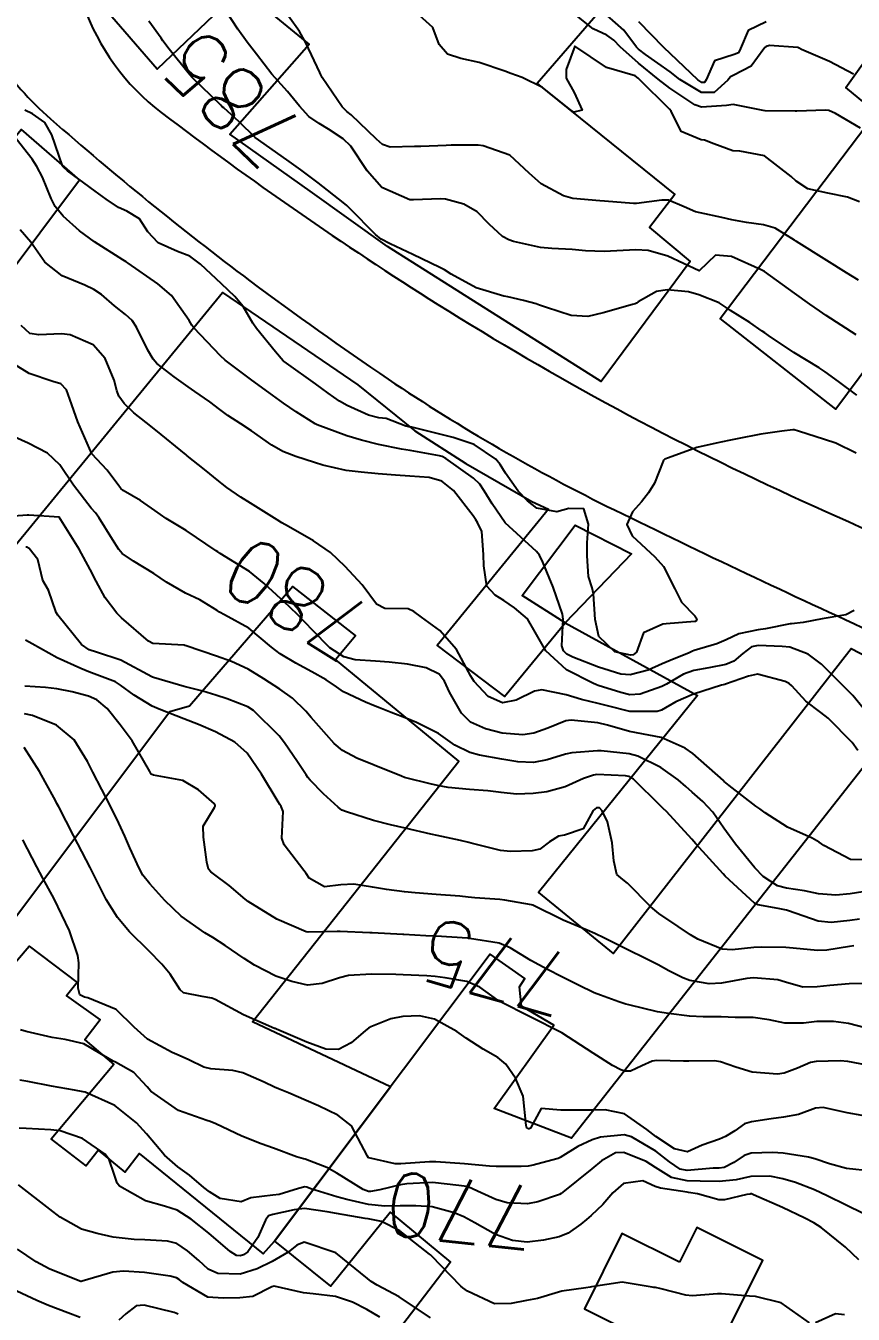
# Model space of a CAD drawing. Header units: metres. Extents: x 318500 to 325275, y 7408834 to 7428799.
# Drawn here: x 320177.8 to 320229.8, y 7410912.3 to 7410993.3 of the extents above; entities that cross this region are included whole.
import ezdxf
from ezdxf.enums import TextEntityAlignment as Align

# ---------------------------------------------------------------- set-up
doc = ezdxf.new("R2010")
doc.units = ezdxf.units.M
doc.header["$MEASUREMENT"] = 0
for name, color, linetype in [('Cotas', 45, 'Continuous'), ('Curvas de Nivel 1m', 11, 'Continuous'), ('Curvas de Nivel 5m', 15, 'Continuous'), ('Edificações', 30, 'Continuous'), ('Vias Primárias', 230, 'Continuous')]:
    doc.layers.add(name, color=color, linetype=linetype)
doc.styles.add('Style-STANDARD', font='STANDARD.shx')

msp = doc.modelspace()

# ---------------------------------------------------------------- linework, layer by layer
at = {"layer": 'Curvas de Nivel 1m', "flags": 128}
for points, elevation in [([(320229.959, 7410973.883), (320228.073, 7410975.108), (320227.657, 7410975.387), (320227.062, 7410975.815), (320226.09, 7410976.51), (320224.2, 7410977.859), (320224.111, 7410977.918), (320223.999, 7410977.974), (320222.124, 7410978.8), (320221.13, 7410978.89), (320220.11, 7410977.91), (320218.123, 7410978.832), (320216.901, 7410979.179), (320216.129, 7410979.226), (320214.933, 7410979.173), (320214.127, 7410979.132), (320212.971, 7410979.163), (320212.128, 7410979.243), (320210.857, 7410979.305), (320210.13, 7410979.381), (320208.446, 7410979.754), (320208.137, 7410979.848), (320207.742, 7410980.076), (320206.904, 7410980.845), (320206.155, 7410981.616), (320205.329, 7410982.108), (320204.164, 7410982.415), (320203.851, 7410982.438), (320202.163, 7410982.366), (320201.937, 7410982.38), (320200.174, 7410983.138), (320199.257, 7410984.189), (320198.213, 7410985.754), (320197.736, 7410986.207), (320196.812, 7410986.807), (320196.229, 7410987.168), (320195.593, 7410987.599), (320195.006, 7410988.249), (320194.254, 7410989.177), (320193.264, 7410990.27), (320192.289, 7410991.525), (320191.716, 7410992.289), (320191.114, 7410993.104), (320190.32, 7410994.31)], 786), ([(320230.103, 7410977.323), (320229.346, 7410977.788), (320228.121, 7410978.554), (320226.222, 7410979.745), (320226.14, 7410979.798), (320226.094, 7410979.831), (320224.884, 7410980.586), (320224.149, 7410980.807), (320223.076, 7410980.945), (320222.152, 7410981.119), (320221.532, 7410981.267), (320220.156, 7410981.557), (320219.863, 7410981.62), (320219.162, 7410981.925), (320218.166, 7410982.349), (320217.753, 7410982.357), (320216.163, 7410982.15), (320215.981, 7410982.144), (320214.164, 7410982.278), (320213.861, 7410982.298), (320212.166, 7410982.452), (320211.573, 7410982.622), (320210.18, 7410983.375), (320209.419, 7410984.052), (320208.206, 7410985.17), (320206.537, 7410985.773), (320206.216, 7410985.8), (320204.529, 7410985.803), (320204.215, 7410985.788), (320202.625, 7410985.733), (320202.213, 7410985.716), (320200.701, 7410985.685), (320200.215, 7410985.839), (320199.829, 7410986.184), (320198.235, 7410987.708), (320197.964, 7410987.931), (320197.681, 7410988.208), (320196.431, 7410990.064), (320196.338, 7410990.229), (320196.272, 7410990.37), (320195.402, 7410992.243), (320194.999, 7410992.942), (320194.317, 7410993.911)], 787), ([(320230.167, 7410982.242), (320229.423, 7410982.536), (320228.175, 7410982.8), (320226.928, 7410983.07), (320226.186, 7410983.544), (320225.878, 7410983.835), (320224.209, 7410985.139), (320222.666, 7410985.423), (320222.213, 7410985.44), (320221.019, 7410985.898), (320220.434, 7410986.119), (320220.222, 7410986.148), (320218.961, 7410986.663), (320218.338, 7410987.939), (320218.242, 7410988.076), (320216.333, 7410989.959), (320216.271, 7410990.02), (320216.082, 7410990.154), (320214.281, 7410990.696), (320212.3, 7410992.02), (320211.741, 7410990.562), (320211.757, 7410990.025), (320212.256, 7410989.12), (320212.742, 7410988.012), (320212.239, 7410987.886), (320212.021, 7410988.022), (320210.261, 7410989.42), (320208.988, 7410990.059), (320208.274, 7410990.311), (320207.901, 7410990.45), (320206.283, 7410990.998), (320205.139, 7410991.26), (320204.291, 7410991.528), (320203.775, 7410992.128), (320203.379, 7410993.203), (320202.32, 7410994.15)], 788), ([(320230.231, 7410986.869), (320228.668, 7410987.796), (320228.243, 7410987.983), (320228.047, 7410987.998), (320226.242, 7410987.938), (320226.134, 7410987.939), (320224.241, 7410987.957), (320224.122, 7410987.981), (320222.247, 7410988.358), (320221.824, 7410988.308), (320220.244, 7410988.202), (320219.83, 7410988.333), (320218.262, 7410989.378), (320217.528, 7410989.947), (320216.285, 7410990.958), (320215.144, 7410991.977), (320214.734, 7410992.413), (320214.307, 7410992.71), (320213.433, 7410993.125), (320212.32, 7410994.02)], 789), ([(320224.317, 7410993.551), (320223.178, 7410993.005), (320222.707, 7410991.876), (320222.567, 7410991.607), (320222.294, 7410991.503), (320221.073, 7410991.114), (320220.547, 7410989.906), (320220.427, 7410989.748), (320220.268, 7410989.75), (320220.015, 7410989.914), (320218.294, 7410991.55), (320217.883, 7410991.944), (320216.316, 7410993.554)], 791), ([(320229.96, 7410966.458), (320228.687, 7410967.075), (320227.973, 7410967.307), (320226.338, 7410967.825), (320226.064, 7410967.912), (320225.981, 7410967.919), (320225.292, 7410967.84), (320223.977, 7410967.642), (320222.494, 7410967.353), (320221.97, 7410967.241), (320221.167, 7410967.091), (320219.964, 7410966.81), (320218.169, 7410966.152), (320217.952, 7410966.065), (320217.878, 7410966.014), (320217.837, 7410965.941), (320217.303, 7410964.573), (320216.921, 7410963.95), (320216.477, 7410963.392), (320215.908, 7410962.761), (320215.566, 7410961.965), (320215.889, 7410961.253), (320217.325, 7410959.945), (320217.861, 7410959.324), (320218.57, 7410957.929), (320218.999, 7410957.09), (320219.823, 7410956.234), (320219.947, 7410956.034), (320219.919, 7410955.909), (320219.849, 7410955.88), (320219.819, 7410955.876), (320218.019, 7410955.734), (320217.817, 7410955.714), (320216.598, 7410955.162), (320216.167, 7410953.956), (320215.96, 7410953.786), (320215.787, 7410953.763), (320214.81, 7410953.975), (320213.804, 7410954.927), (320213.57, 7410955.994), (320213.454, 7410957.614), (320213.372, 7410957.997), (320213.157, 7410958.694), (320213.063, 7410960.002), (320213.062, 7410960.823), (320213.141, 7410962.001), (320212.861, 7410962.957), (320211.91, 7410962.973), (320211.159, 7410962.776), (320209.91, 7410963.002), (320209.319, 7410963.454), (320208.731, 7410964.058), (320207.937, 7410965.191), (320207.61, 7410965.74), (320207.324, 7410966.079), (320205.963, 7410966.998), (320204.651, 7410967.432), (320203.972, 7410967.613), (320202.05, 7410968.078), (320201.979, 7410968.091), (320201.672, 7410968.155), (320200.432, 7410968.621), (320199.985, 7410968.678), (320199.34, 7410968.833), (320197.992, 7410969.445), (320197.508, 7410969.72), (320196.799, 7410970.218), (320196.009, 7410970.802), (320194.185, 7410972.1), (320194.029, 7410972.21), (320193.971, 7410972.261), (320193.493, 7410972.81), (320192.296, 7410974.278), (320192.063, 7410974.627), (320191.45, 7410975.666), (320190.944, 7410976.297), (320190.092, 7410977.1), (320188.776, 7410978.33), (320188.117, 7410978.828), (320187.339, 7410979.131), (320186.13, 7410979.667), (320185.465, 7410980.37), (320184.952, 7410981.181), (320184.153, 7410981.652), (320183.637, 7410981.88), (320182.851, 7410982.41), (320182.168, 7410982.921), (320180.426, 7410984.198), (320180.189, 7410984.396), (320180.155, 7410984.441), (320180.114, 7410984.518), (320179.447, 7410986.452), (320179.008, 7410987.239), (320178.233, 7410987.78), (320177.755, 7410987.997)], 784), ([(320229.828, 7410956.568), (320229.308, 7410956.303), (320227.822, 7410956.044), (320226.624, 7410955.818), (320225.909, 7410955.738), (320225.818, 7410955.722), (320224.263, 7410955.404), (320223.812, 7410955.35), (320222.589, 7410955.091), (320221.803, 7410954.719), (320221.221, 7410954.466), (320219.792, 7410954.052), (320219.689, 7410954.014), (320219.47, 7410953.915), (320218.282, 7410953.433), (320217.779, 7410953.205), (320216.905, 7410952.817), (320215.768, 7410952.514), (320215.182, 7410952.555), (320213.775, 7410953.01), (320212.165, 7410953.634), (320211.787, 7410953.819), (320211.57, 7410954.022), (320211.47, 7410954.348), (320211.559, 7410956.023), (320211.519, 7410956.327), (320210.935, 7410958.029), (320210.29, 7410959.609), (320210.069, 7410960.038), (320209.874, 7410960.275), (320207.923, 7410962.07), (320207.098, 7410963.268), (320206.599, 7410964.09), (320206.333, 7410964.501), (320205.932, 7410964.872), (320204.189, 7410966.118), (320203.952, 7410966.248), (320203.781, 7410966.294), (320201.957, 7410966.615), (320201.413, 7410966.704), (320199.962, 7410966.993), (320198.893, 7410967.264), (320197.97, 7410967.541), (320196.117, 7410968.228), (320196.027, 7410968.276), (320195.981, 7410968.3), (320194.797, 7410969.057), (320193.993, 7410969.604), (320193.069, 7410970.269), (320192.011, 7410971.039), (320190.333, 7410972.305), (320190.034, 7410972.573), (320188.357, 7410974.336), (320188.228, 7410974.504), (320188.065, 7410974.793), (320186.95, 7410976.351), (320186.091, 7410977.084), (320184.226, 7410978.388), (320184.111, 7410978.471), (320183.906, 7410978.6), (320182.13, 7410979.734), (320181.178, 7410980.43), (320180.149, 7410981.349), (320179.657, 7410981.949), (320179.4, 7410982.451), (320178.845, 7410983.795), (320178.5, 7410984.465), (320178.197, 7410984.917), (320176.962, 7410986.489)], 783), ([(320230.412, 7410950.436), (320229.754, 7410951.228), (320229.191, 7410951.786), (320227.781, 7410953.199), (320226.939, 7410953.813), (320225.796, 7410954.254), (320225.325, 7410954.309), (320223.797, 7410954.358), (320223.387, 7410954.273), (320222.847, 7410953.869), (320222.274, 7410953.384), (320221.779, 7410953.179), (320220.704, 7410952.968), (320219.773, 7410952.791), (320219.127, 7410952.562), (320218.045, 7410951.936), (320217.758, 7410951.785), (320216.395, 7410951.312), (320215.753, 7410951.276), (320215.191, 7410951.405), (320213.759, 7410951.858), (320213.659, 7410951.892), (320213.418, 7410951.995), (320211.772, 7410952.845), (320210.46, 7410954.033), (320209.807, 7410955.201), (320209.328, 7410956.047), (320208.495, 7410956.728), (320207.831, 7410957.203), (320207.284, 7410957.528), (320206.761, 7410958.086), (320206.58, 7410959.368), (320206.555, 7410960.09), (320206.45, 7410961.533), (320206.186, 7410962.096), (320206.074, 7410962.27), (320205.904, 7410962.518), (320204.669, 7410964.113), (320203.929, 7410964.687), (320203.139, 7410964.924), (320201.933, 7410965.017), (320201.018, 7410965.079), (320199.935, 7410965.159), (320198.87, 7410965.257), (320197.937, 7410965.361), (320196.467, 7410965.698), (320195.944, 7410965.863), (320194.759, 7410966.248), (320193.955, 7410966.567), (320193.267, 7410966.96), (320191.974, 7410967.852), (320191.304, 7410968.29), (320190.5, 7410968.817), (320189.989, 7410969.202), (320189.36, 7410969.686), (320188.415, 7410970.334), (320188.004, 7410970.615), (320187.117, 7410971.245), (320186.026, 7410972.09), (320185.802, 7410972.363), (320185.478, 7410972.929), (320184.754, 7410974.38), (320184.477, 7410974.797), (320184.068, 7410975.156), (320183.38, 7410975.708), (320182.553, 7410976.413), (320182.085, 7410976.743), (320181.507, 7410977.007), (320180.097, 7410977.593), (320178.996, 7410978.457), (320178.129, 7410979.707), (320177.461, 7410980.48)], 782), ([(320230.071, 7410947.775), (320229.717, 7410948.267), (320228.197, 7410949.795), (320227.744, 7410950.165), (320226.804, 7410950.868), (320225.931, 7410951.827), (320225.762, 7410951.973), (320225.497, 7410952.101), (320223.771, 7410952.563), (320223.203, 7410952.431), (320221.761, 7410951.93), (320221.718, 7410951.923), (320221.514, 7410951.884), (320219.754, 7410951.303), (320218.64, 7410950.818), (320217.744, 7410950.308), (320217.47, 7410950.216), (320215.743, 7410950.224), (320214.336, 7410950.571), (320213.747, 7410950.726), (320212.712, 7410950.968), (320211.753, 7410951.275), (320210.211, 7410951.58), (320209.755, 7410951.506), (320208.613, 7410950.922), (320207.747, 7410950.754), (320206.839, 7410951.171), (320205.97, 7410952.097), (320205.765, 7410952.442), (320204.868, 7410954.109), (320203.808, 7410955.305), (320202.663, 7410956.137), (320202.186, 7410956.507), (320201.825, 7410956.662), (320200.35, 7410956.697), (320199.828, 7410956.954), (320198.942, 7410958.189), (320197.857, 7410959.332), (320196.953, 7410960.214), (320195.881, 7410960.95), (320194.313, 7410961.834), (320193.897, 7410962.076), (320193.601, 7410962.263), (320191.91, 7410963.317), (320191.323, 7410963.697), (320190.433, 7410964.302), (320190.134, 7410964.518), (320189.926, 7410964.687), (320189.032, 7410965.42), (320187.949, 7410966.291), (320187.887, 7410966.341), (320185.973, 7410967.901), (320185.369, 7410968.369), (320184.6, 7410968.994), (320183.992, 7410969.58), (320183.643, 7410970.042), (320183.522, 7410970.397), (320183.364, 7410971.046), (320182.801, 7410972.408), (320182.043, 7410973.269), (320180.601, 7410973.885), (320180.053, 7410973.957), (320178.625, 7410973.888), (320178.053, 7410973.973), (320177.516, 7410974.478)], 781), ([(320230.787, 7410938.957), (320229.59, 7410938.763), (320228.691, 7410938.687), (320227.59, 7410938.753), (320226.721, 7410938.943), (320225.593, 7410939.12), (320225.018, 7410939.263), (320224.126, 7410939.852), (320223.608, 7410940.405), (320222.387, 7410941.872), (320221.645, 7410942.891), (320220.96, 7410943.891), (320220.333, 7410944.566), (320219.672, 7410945.142), (320219.257, 7410945.498), (320218.78, 7410945.924), (320217.691, 7410946.702), (320216.24, 7410947.416), (320215.704, 7410947.563), (320213.94, 7410947.753), (320213.706, 7410947.752), (320212.096, 7410947.623), (320211.703, 7410947.54), (320210.554, 7410947.175), (320209.695, 7410947.019), (320208.702, 7410947.048), (320207.697, 7410947.225), (320206.31, 7410947.482), (320205.703, 7410947.634), (320204.758, 7410948.11), (320203.721, 7410948.831), (320202.337, 7410949.535), (320201.734, 7410949.772), (320200.746, 7410950.165), (320200.021, 7410950.454), (320199.744, 7410950.564), (320199.135, 7410950.797), (320197.753, 7410951.46), (320197.316, 7410951.767), (320196.666, 7410952.216), (320195.767, 7410952.71), (320194.764, 7410953.256), (320193.784, 7410953.843), (320193.231, 7410954.266), (320191.808, 7410955.45), (320190.296, 7410956.303), (320189.979, 7410956.465), (320189.823, 7410956.573), (320188.734, 7410957.231), (320187.833, 7410957.653), (320186.648, 7410958.352), (320185.848, 7410958.895), (320184.566, 7410959.673), (320183.866, 7410960.139), (320183.648, 7410960.393), (320183.245, 7410961.034), (320182.399, 7410962.413), (320182.18, 7410962.693), (320181.906, 7410962.988), (320180.805, 7410964.431), (320179.939, 7410965.725), (320179.17, 7410966.452), (320177.959, 7410967.09), (320176.897, 7410967.555)], 779), ([(320230.182, 7410937.16), (320229.57, 7410937.08), (320228.392, 7410936.967), (320227.569, 7410937.043), (320225.708, 7410937.698), (320225.579, 7410937.741), (320225.058, 7410937.838), (320223.793, 7410938.068), (320223.583, 7410938.173), (320221.734, 7410939.879), (320221.602, 7410940.015), (320219.892, 7410941.906), (320219.634, 7410942.198), (320218.049, 7410943.934), (320217.848, 7410944.123), (320217.664, 7410944.299), (320215.982, 7410945.957), (320215.683, 7410946.137), (320215.467, 7410946.18), (320213.684, 7410946.251), (320213.454, 7410946.223), (320212.846, 7410946.003), (320211.675, 7410945.485), (320210.528, 7410945.175), (320209.67, 7410945.07), (320208.638, 7410945.024), (320207.671, 7410945.131), (320206.83, 7410945.241), (320205.672, 7410945.316), (320204.341, 7410945.446), (320203.674, 7410945.559), (320203.214, 7410945.665), (320201.679, 7410946.052), (320201.602, 7410946.074), (320201.394, 7410946.154), (320199.69, 7410946.844), (320198.602, 7410947.285), (320197.703, 7410947.758), (320197.177, 7410948.208), (320195.734, 7410949.836), (320195.394, 7410950.235), (320194.555, 7410951.055), (320193.754, 7410951.632), (320192.762, 7410952.27), (320191.769, 7410952.873), (320190.721, 7410953.351), (320189.781, 7410953.686), (320187.877, 7410954.339), (320187.79, 7410954.373), (320187.744, 7410954.387), (320185.792, 7410954.484), (320185.523, 7410954.636), (320183.816, 7410956.103), (320183.517, 7410956.395), (320182.793, 7410957.369), (320182.225, 7410958.414), (320181.851, 7410959.151), (320181.151, 7410960.427), (320179.9, 7410962.44), (320177.986, 7410962.553), (320177.901, 7410962.55), (320177.044, 7410962.483)], 778), ([(320229.82, 7410935.501), (320229.545, 7410935.455), (320228.113, 7410935.223), (320227.541, 7410935.192), (320226.012, 7410935.354), (320225.544, 7410935.399), (320223.989, 7410935.407), (320223.543, 7410935.39), (320222.175, 7410935.239), (320221.541, 7410935.277), (320220.017, 7410935.903), (320219.554, 7410936.183), (320218.772, 7410936.712), (320217.574, 7410937.533), (320217.073, 7410937.945), (320215.595, 7410939.442), (320215.299, 7410939.667), (320214.93, 7410939.97), (320214.748, 7410940.838), (320214.64, 7410941.975), (320214.341, 7410943.288), (320214.019, 7410943.985), (320213.835, 7410944.16), (320213.662, 7410944.168), (320213.443, 7410943.993), (320212.805, 7410942.84), (320211.636, 7410942.446), (320211.269, 7410942.391), (320210.702, 7410942.029), (320210.095, 7410941.563), (320209.621, 7410941.459), (320208.259, 7410941.421), (320207.621, 7410941.494), (320205.781, 7410941.944), (320205.628, 7410941.982), (320205.12, 7410942.105), (320203.635, 7410942.433), (320203.243, 7410942.519), (320201.641, 7410942.89), (320200.705, 7410943.103), (320199.648, 7410943.377), (320197.948, 7410943.905), (320197.657, 7410944.028), (320197.416, 7410944.204), (320196.505, 7410945.054), (320195.677, 7410945.894), (320195.527, 7410946.081), (320195.426, 7410946.234), (320194.869, 7410947.066), (320194.062, 7410948.255), (320193.716, 7410948.69), (320192.101, 7410950.276), (320191.742, 7410950.506), (320190.456, 7410951.008), (320189.749, 7410951.243), (320188.917, 7410951.488), (320187.755, 7410951.798), (320185.824, 7410952.359), (320185.76, 7410952.382), (320185.715, 7410952.407), (320183.776, 7410953.437), (320182.255, 7410953.941), (320181.785, 7410954.104), (320181.31, 7410954.425), (320179.817, 7410956.268), (320179.709, 7410956.442), (320179.227, 7410957.843), (320178.869, 7410958.455), (320178.559, 7410959.76), (320178.015, 7410960.468), (320177.871, 7410960.536), (320177.803, 7410960.539)], 777), ([(320230.883, 7410933.129), (320229.513, 7410933.102), (320228.308, 7410932.996), (320227.511, 7410932.919), (320226.604, 7410932.907), (320225.514, 7410933.216), (320225.036, 7410933.357), (320223.516, 7410933.486), (320223.098, 7410933.446), (320221.513, 7410933.153), (320220.729, 7410933.108), (320219.514, 7410933.32), (320219.073, 7410933.474), (320218.188, 7410933.93), (320217.525, 7410934.301), (320216.818, 7410934.66), (320215.54, 7410935.288), (320214.165, 7410935.981), (320213.554, 7410936.276), (320213.074, 7410936.48), (320211.566, 7410937.102), (320209.644, 7410938.039), (320209.58, 7410938.061), (320207.887, 7410938.369), (320207.583, 7410938.406), (320206.004, 7410938.513), (320205.585, 7410938.557), (320205.077, 7410938.613), (320203.586, 7410938.716), (320202.262, 7410938.816), (320201.587, 7410938.89), (320200.464, 7410939.042), (320199.59, 7410939.178), (320198.415, 7410939.369), (320197.591, 7410939.334), (320196.568, 7410939.194), (320195.595, 7410939.743), (320195.406, 7410940.041), (320195.271, 7410940.235), (320194.027, 7410941.851), (320193.882, 7410942.256), (320193.977, 7410943.934), (320193.839, 7410944.257), (320193.771, 7410944.368), (320193.663, 7410944.542), (320192.605, 7410946.271), (320191.7, 7410947.595), (320190.936, 7410948.292), (320189.72, 7410948.945), (320188.649, 7410949.403), (320187.731, 7410949.764), (320186.19, 7410950.356), (320185.742, 7410950.563), (320184.619, 7410951.247), (320183.755, 7410951.884), (320183.438, 7410952.076), (320182.6, 7410952.407), (320181.765, 7410952.722), (320181.264, 7410952.928), (320179.777, 7410953.601), (320178.203, 7410954.464), (320177.794, 7410954.709)], 776), ([(320231.328, 7410927.866), (320229.447, 7410928.22), (320228.967, 7410928.265), (320227.446, 7410928.231), (320227.093, 7410928.158), (320226.278, 7410927.817), (320225.437, 7410927.5), (320225.022, 7410927.422), (320223.437, 7410927.558), (320222.396, 7410927.87), (320221.445, 7410928.212), (320221.055, 7410928.277), (320219.445, 7410928.244), (320219.116, 7410928.243), (320217.445, 7410928.285), (320217.144, 7410928.243), (320216.492, 7410927.949), (320215.778, 7410927.615), (320215.437, 7410927.625), (320215.175, 7410927.701), (320214.665, 7410927.972), (320213.451, 7410928.754), (320211.47, 7410930.02), (320209.485, 7410931.025), (320207.572, 7410931.995), (320207.5, 7410932.038), (320207.453, 7410932.071), (320206.325, 7410932.904), (320205.512, 7410933.261), (320204.138, 7410933.489), (320203.514, 7410933.569), (320203.003, 7410933.615), (320201.515, 7410933.676), (320201.047, 7410933.688), (320199.515, 7410933.714), (320198.084, 7410933.624), (320197.513, 7410933.489), (320196.415, 7410933.122), (320195.508, 7410933.029), (320194.509, 7410933.244), (320193.513, 7410933.586), (320192.179, 7410934.273), (320191.526, 7410934.701), (320190.32, 7410935.516), (320189.546, 7410936.015), (320189.043, 7410936.318), (320187.565, 7410937.368), (320186.537, 7410938.35), (320185.59, 7410939.388), (320185.163, 7410939.933), (320184.921, 7410940.37), (320184.344, 7410941.655), (320184.018, 7410942.384), (320183.642, 7410943.206), (320183.063, 7410944.399), (320182.59, 7410945.327), (320182.021, 7410946.415), (320181.69, 7410947.078), (320180.843, 7410948.429), (320179.724, 7410949.361), (320178.222, 7410949.973), (320177.734, 7410950.063)], 774), ([(320230.344, 7410924.828), (320229.408, 7410925.009), (320227.88, 7410925.328), (320227.412, 7410925.289), (320226.331, 7410924.892), (320225.403, 7410924.72), (320224.621, 7410924.622), (320223.399, 7410924.436), (320222.959, 7410924.302), (320222.334, 7410923.871), (320221.751, 7410923.51), (320221.382, 7410923.355), (320220.295, 7410922.977), (320219.37, 7410922.543), (320218.559, 7410922.735), (320217.384, 7410923.517), (320216.821, 7410923.946), (320215.405, 7410924.931), (320214.191, 7410925.196), (320213.408, 7410925.176), (320212.254, 7410925.16), (320211.407, 7410925.172), (320210.179, 7410925.262), (320209.511, 7410924.039), (320209.428, 7410924.001), (320209.389, 7410924), (320209.284, 7410924.042), (320209.231, 7410924.204), (320209.052, 7410926.046), (320208.564, 7410927.186), (320207.957, 7410928.062), (320207.446, 7410928.471), (320206.535, 7410929.002), (320205.464, 7410929.691), (320204.882, 7410930.106), (320203.482, 7410930.894), (320202.527, 7410931.091), (320201.484, 7410931.053), (320200.727, 7410930.916), (320199.473, 7410930.394), (320199.334, 7410930.32), (320199.138, 7410930.183), (320198.242, 7410929.409), (320197.452, 7410928.99), (320196.66, 7410929.003), (320195.458, 7410929.431), (320193.544, 7410930.259), (320193.47, 7410930.292), (320193.424, 7410930.307), (320191.483, 7410931.158), (320189.69, 7410932.114), (320189.498, 7410932.202), (320188.886, 7410932.319), (320187.713, 7410932.548), (320187.504, 7410932.73), (320186.877, 7410933.71), (320186.357, 7410934.352), (320185.532, 7410935.179), (320184.325, 7410936.378), (320183.563, 7410937.283), (320182.863, 7410938.401), (320182.426, 7410939.245), (320181.852, 7410940.416), (320181.607, 7410940.895), (320180.803, 7410942.428), (320179.872, 7410944.223), (320179.757, 7410944.439), (320179.662, 7410944.621), (320179.025, 7410945.801), (320178.67, 7410946.455), (320177.702, 7410947.957)], 773), ([(320230.925, 7410921.325), (320229.357, 7410921.507), (320228.293, 7410921.791), (320227.365, 7410922.111), (320226.961, 7410922.212), (320225.37, 7410922.473), (320224.698, 7410922.512), (320223.369, 7410922.46), (320222.921, 7410922.31), (320222.278, 7410921.871), (320221.663, 7410921.57), (320221.356, 7410921.528), (320220.985, 7410921.514), (320219.355, 7410921.381), (320218.901, 7410921.463), (320218.245, 7410921.927), (320217.37, 7410922.582), (320215.845, 7410923.493), (320215.385, 7410923.627), (320213.902, 7410923.462), (320213.38, 7410923.301), (320212.487, 7410922.89), (320211.362, 7410922.184), (320211.251, 7410922.132), (320210.854, 7410922.025), (320209.681, 7410921.712), (320209.356, 7410921.651), (320208.93, 7410921.621), (320207.355, 7410921.62), (320206.936, 7410921.656), (320205.357, 7410921.794), (320203.565, 7410921.911), (320203.358, 7410921.924), (320203.156, 7410921.921), (320201.356, 7410921.795), (320200.997, 7410921.796), (320199.36, 7410922.163), (320199.333, 7410922.18), (320199.275, 7410922.267), (320198.272, 7410924.191), (320197.4, 7410924.857), (320196.191, 7410925.435), (320195.413, 7410925.78), (320194.313, 7410926.247), (320193.673, 7410926.507), (320193.424, 7410926.618), (320192.771, 7410926.923), (320191.432, 7410927.519), (320190.813, 7410927.668), (320189.435, 7410927.769), (320188.991, 7410927.872), (320188.053, 7410928.331), (320187.444, 7410928.606), (320186.994, 7410928.797), (320185.459, 7410929.639), (320184.608, 7410930.373), (320183.487, 7410931.499), (320181.694, 7410932.22), (320181.498, 7410932.273), (320181.204, 7410932.423), (320181.102, 7410932.826), (320181.134, 7410934.424), (320181.067, 7410934.885), (320180.544, 7410936.43), (320179.58, 7410938.44), (320178.884, 7410939.741), (320178.505, 7410940.456), (320177.625, 7410942.154)], 772), ([(320230.413, 7410918.675), (320229.331, 7410919.197), (320228.139, 7410919.792), (320227.344, 7410920.153), (320226.142, 7410920.612), (320225.35, 7410920.855), (320224.533, 7410921.024), (320223.351, 7410921), (320222.425, 7410920.794), (320221.348, 7410920.679), (320220.163, 7410920.712), (320219.348, 7410920.722), (320218.356, 7410920.931), (320217.356, 7410921.567), (320216.777, 7410921.946), (320215.368, 7410922.507), (320214.844, 7410922.491), (320213.977, 7410921.981), (320213.355, 7410921.477), (320211.543, 7410920.017), (320211.43, 7410919.928), (320211.338, 7410919.87), (320209.963, 7410919.401), (320209.329, 7410919.291), (320208.037, 7410919.351), (320207.332, 7410919.547), (320206.181, 7410920.087), (320205.593, 7410920.347), (320205.343, 7410920.393), (320205.012, 7410920.434), (320203.345, 7410920.617), (320201.745, 7410920.545), (320201.343, 7410920.474), (320200.038, 7410920.17), (320199.467, 7410920.05), (320199.338, 7410920.058), (320198.992, 7410920.183), (320197.35, 7410921.202), (320196.706, 7410921.563), (320195.359, 7410922.082), (320195.242, 7410922.114), (320194.818, 7410922.238), (320193.368, 7410922.778), (320192.59, 7410923.049), (320191.379, 7410923.529), (320189.733, 7410924.305), (320189.392, 7410924.463), (320189.181, 7410924.525), (320187.402, 7410925.14), (320185.657, 7410926.358), (320185.423, 7410926.632), (320184.596, 7410927.536), (320183.438, 7410928.174), (320183.289, 7410928.243), (320183.047, 7410928.396), (320181.454, 7410929.338), (320180.278, 7410929.612), (320179.459, 7410929.729), (320177.821, 7410930.109), (320177.466, 7410930.223)], 771), ([(320227.024, 7410911.803), (320225.249, 7410913.064), (320223.65, 7410913.458), (320223.254, 7410913.484), (320221.504, 7410913.63), (320221.256, 7410913.623), (320219.655, 7410913.503), (320219.255, 7410913.546), (320217.713, 7410913.933), (320217.35, 7410914.028), (320217.261, 7410914.03), (320217.157, 7410914.045), (320215.264, 7410914.361), (320213.337, 7410914.065), (320213.261, 7410914.048), (320212.975, 7410913.994), (320211.481, 7410913.792), (320211.256, 7410913.74), (320209.951, 7410913.331), (320209.247, 7410913.205), (320208.285, 7410913.014), (320207.244, 7410912.997), (320205.55, 7410913.801), (320205.258, 7410913.996), (320205.131, 7410914.101), (320203.279, 7410916.022), (320203.226, 7410916.067), (320203.162, 7410916.122), (320201.302, 7410917.591), (320200.14, 7410918.168), (320199.312, 7410918.337), (320199.125, 7410918.37), (320197.317, 7410918.664), (320196.744, 7410918.783), (320195.321, 7410918.98), (320194.655, 7410918.905), (320193.315, 7410918.618), (320193.047, 7410918.53), (320192.854, 7410918.265), (320192.389, 7410917.174), (320191.749, 7410916.275), (320191.478, 7410916.078), (320191.277, 7410916.016), (320191.036, 7410916.042), (320190.651, 7410916.289), (320189.297, 7410917.436), (320188.198, 7410918.327), (320187.318, 7410918.883), (320186.528, 7410919.142), (320185.326, 7410919.46), (320183.701, 7410920.385), (320183.538, 7410920.583), (320183.348, 7410921.143), (320183.034, 7410922.072), (320182.801, 7410922.398), (320181.374, 7410923.379), (320179.956, 7410923.86), (320179.382, 7410923.935), (320177.821, 7410924.025), (320177.384, 7410924.039)], 769), ([(320203.23, 7410912.12), (320201.249, 7410913.43), (320199.885, 7410914.171), (320199.491, 7410914.405), (320199.264, 7410914.591), (320197.28, 7410916.2), (320195.29, 7410916.864), (320194.835, 7410916.689), (320194.289, 7410916.245), (320193.274, 7410915.656), (320192.347, 7410915.192), (320191.266, 7410914.866), (320189.86, 7410914.895), (320189.269, 7410915.179), (320188.667, 7410915.713), (320187.969, 7410916.33), (320187.287, 7410916.783), (320186.699, 7410916.936), (320185.29, 7410917.016), (320184.613, 7410917.047), (320183.292, 7410917.196), (320182.293, 7410917.407), (320181.299, 7410917.7), (320179.957, 7410918.434), (320179.318, 7410918.943), (320177.34, 7410920.47)], 768), ([(320200.049, 7410912.168), (320199.237, 7410912.637), (320198.336, 7410913.097), (320197.249, 7410913.458), (320195.846, 7410913.627), (320195.252, 7410913.692), (320193.414, 7410914.102), (320193.257, 7410914.067), (320192.061, 7410913.459), (320191.246, 7410913.377), (320190.194, 7410913.347), (320189.247, 7410913.425), (320187.664, 7410914.334), (320187.443, 7410914.518), (320187.263, 7410914.632), (320186.879, 7410914.729), (320185.266, 7410914.959), (320183.943, 7410915.056), (320183.266, 7410914.982), (320181.34, 7410914.419), (320181.279, 7410914.4), (320181.26, 7410914.397), (320181.203, 7410914.421), (320179.268, 7410915.199), (320178.448, 7410915.628), (320177.28, 7410916.438)], 767), ([(320181.226, 7410912.141), (320180.44, 7410912.428), (320179.237, 7410912.889), (320178.49, 7410913.203), (320177.25, 7410913.785)], 766), ([(320187.38, 7410912.338), (320187.231, 7410912.415), (320187.115, 7410912.458), (320185.238, 7410912.907), (320184.733, 7410912.872), (320184.086, 7410912.377), (320183.647, 7410911.961)], 766), ([(320229.238, 7410912.298), (320228.665, 7410912.359), (320227.408, 7410911.798)], 769)]:
    msp.add_lwpolyline(points, dxfattribs=dict(at, elevation=elevation))
at = {"layer": 'Curvas de Nivel 5m', "flags": 128}
for points, elevation in [([(320230.005, 7410970.106), (320228.854, 7410970.955), (320228.026, 7410971.563), (320227.642, 7410971.806), (320226.044, 7410972.78), (320224.465, 7410973.854), (320224.221, 7410974.017), (320224.063, 7410974.126), (320223.279, 7410974.656), (320222.075, 7410975.414), (320221.807, 7410975.614), (320221.365, 7410975.891), (320220.087, 7410976.405), (320219.427, 7410976.583), (320218.092, 7410976.717), (320217.429, 7410976.608), (320216.278, 7410975.958), (320216.167, 7410975.871), (320216.079, 7410975.832), (320215.915, 7410975.799), (320214.073, 7410975.269), (320213.116, 7410975.049), (320212.071, 7410975.093), (320210.515, 7410975.596), (320210.077, 7410975.754), (320209.863, 7410975.828), (320209.058, 7410976.055), (320208.083, 7410976.274), (320207.838, 7410976.319), (320206.091, 7410976.832), (320204.52, 7410977.7), (320204.108, 7410977.971), (320203.821, 7410978.124), (320202.122, 7410978.927), (320200.689, 7410979.614), (320200.136, 7410979.909), (320199.772, 7410980.184), (320198.156, 7410981.822), (320197.964, 7410982.008), (320197.73, 7410982.206), (320196.178, 7410983.438), (320195.081, 7410984.247), (320194.199, 7410984.875), (320192.22, 7410986.28), (320191.218, 7410987.283), (320190.238, 7410988.144), (320190.148, 7410988.221), (320190.061, 7410988.313), (320188.266, 7410990.059), (320187.994, 7410990.343), (320186.809, 7410991.838), (320186.419, 7410992.359), (320186.302, 7410992.522), (320185.533, 7410993.592)], 785), ([(320229.797, 7410990.265), (320228.289, 7410991.068), (320226.532, 7410991.827), (320226.377, 7410991.905), (320226.301, 7410991.938), (320224.518, 7410992.072), (320224.301, 7410991.999), (320224.218, 7410991.944), (320224.164, 7410991.861), (320223.377, 7410990.775), (320222.275, 7410990.198), (320222.062, 7410990.094), (320221.894, 7410989.886), (320221.049, 7410989.107), (320220.258, 7410989.11), (320218.887, 7410989.931), (320218.277, 7410990.409), (320216.739, 7410991.51), (320216.298, 7410991.832), (320216.173, 7410991.962), (320215.362, 7410993.026), (320214.32, 7410993.961)], 790), ([(320230.477, 7410940.907), (320229.617, 7410940.913), (320227.938, 7410941.797), (320227.633, 7410942.014), (320227.191, 7410942.252), (320225.647, 7410942.957), (320224.256, 7410943.851), (320223.908, 7410944.101), (320223.664, 7410944.271), (320221.978, 7410945.576), (320221.679, 7410945.828), (320221.653, 7410945.854), (320221.62, 7410945.881), (320219.705, 7410947.582), (320219.228, 7410947.917), (320217.72, 7410948.588), (320216.93, 7410948.74), (320215.725, 7410948.964), (320214.344, 7410949.367), (320213.733, 7410949.501), (320212.066, 7410949.684), (320211.734, 7410949.64), (320210.596, 7410949.162), (320209.722, 7410948.85), (320209.027, 7410948.744), (320207.722, 7410948.857), (320206.677, 7410949.135), (320205.732, 7410949.558), (320205.169, 7410950.106), (320204.424, 7410951.442), (320204.097, 7410952.117), (320203.767, 7410952.574), (320202.949, 7410952.955), (320201.776, 7410953.185), (320200.628, 7410953.317), (320199.778, 7410953.391), (320198.497, 7410953.475), (320197.782, 7410953.661), (320196.899, 7410954.213), (320195.806, 7410955.329), (320194.941, 7410956.243), (320194.372, 7410956.798), (320193.83, 7410957.308), (320192.777, 7410958.271), (320191.851, 7410959.007), (320190.018, 7410960.157), (320189.869, 7410960.245), (320189.773, 7410960.311), (320187.889, 7410961.584), (320186.624, 7410962.353), (320185.905, 7410962.84), (320185.012, 7410963.475), (320183.917, 7410964.116), (320183.765, 7410964.239), (320183.64, 7410964.394), (320182.918, 7410965.388), (320181.95, 7410966.42), (320181.075, 7410968.429), (320180.575, 7410969.853), (320180.361, 7410970.436), (320180.006, 7410970.807), (320179.499, 7410970.956), (320178.015, 7410971.462), (320176.316, 7410972.496)], 780), ([(320231.016, 7410930.218), (320229.483, 7410930.62), (320228.541, 7410930.732), (320227.484, 7410930.733), (320226.651, 7410930.644), (320225.482, 7410930.626), (320224.493, 7410930.837), (320223.487, 7410930.988), (320222.37, 7410930.988), (320221.487, 7410931.032), (320220.357, 7410931.026), (320219.487, 7410931.068), (320218.181, 7410931.239), (320217.491, 7410931.343), (320215.679, 7410931.776), (320215.498, 7410931.825), (320215.066, 7410931.967), (320213.909, 7410932.389), (320213.506, 7410932.546), (320212.524, 7410933.018), (320211.515, 7410933.528), (320210.523, 7410934.03), (320209.528, 7410934.572), (320208.225, 7410935.374), (320207.544, 7410935.665), (320205.686, 7410935.96), (320205.548, 7410935.97), (320203.573, 7410936.096), (320203.55, 7410936.093), (320202.931, 7410936.129), (320201.551, 7410936.199), (320201.498, 7410936.204), (320199.552, 7410936.311), (320199.414, 7410936.32), (320197.553, 7410936.387), (320197.369, 7410936.386), (320195.552, 7410936.351), (320195.415, 7410936.369), (320193.564, 7410937.163), (320191.775, 7410938.278), (320191.582, 7410938.435), (320190.574, 7410939.28), (320189.597, 7410940.025), (320189.432, 7410940.146), (320189.289, 7410940.315), (320189.178, 7410940.745), (320188.965, 7410942.32), (320188.947, 7410943.014), (320189.658, 7410944.179), (320189.696, 7410944.273), (320189.697, 7410944.309), (320189.691, 7410944.34), (320189.661, 7410944.415), (320188.645, 7410945.301), (320187.675, 7410945.883), (320185.828, 7410946.209), (320185.679, 7410946.276), (320185.652, 7410946.333), (320185.644, 7410946.361), (320185.589, 7410946.454), (320184.478, 7410948.378), (320183.725, 7410949.375), (320182.915, 7410950.402), (320182.278, 7410950.944), (320181.748, 7410951.181), (320180.72, 7410951.461), (320179.752, 7410951.652), (320179.039, 7410951.737), (320177.753, 7410951.819)], 775), ([(320230.123, 7410915.767), (320229.292, 7410916.549), (320227.765, 7410917.795), (320227.314, 7410918.088), (320226.744, 7410918.383), (320225.328, 7410919.056), (320223.522, 7410919.857), (320223.384, 7410919.903), (320223.34, 7410919.903), (320223.302, 7410919.898), (320223.088, 7410919.863), (320221.688, 7410919.523), (320221.335, 7410919.538), (320220.004, 7410919.9), (320219.433, 7410920), (320219.341, 7410920.008), (320217.669, 7410920.261), (320217.344, 7410920.381), (320216.559, 7410920.737), (320215.346, 7410920.558), (320214.676, 7410919.97), (320214.06, 7410919.248), (320213.318, 7410918.54), (320213.017, 7410918.292), (320212.672, 7410918), (320211.883, 7410917.429), (320211.298, 7410917.208), (320210.334, 7410916.99), (320209.292, 7410916.868), (320208.368, 7410916.98), (320207.299, 7410917.361), (320206.006, 7410918.09), (320205.315, 7410918.461), (320204.704, 7410918.721), (320203.325, 7410919.096), (320202.303, 7410919.158), (320201.325, 7410919.147), (320200.362, 7410919.127), (320199.326, 7410919.237), (320197.978, 7410919.546), (320197.333, 7410919.712), (320195.713, 7410920.224), (320195.451, 7410920.338), (320195.341, 7410920.351), (320194.931, 7410920.236), (320193.724, 7410919.864), (320193.333, 7410919.82), (320191.951, 7410919.653), (320191.327, 7410919.412), (320190.023, 7410919.607), (320189.336, 7410920.041), (320188.992, 7410920.315), (320188.096, 7410921.077), (320187.353, 7410921.606), (320186.52, 7410922.348), (320185.38, 7410923.682), (320184.766, 7410924.369), (320183.406, 7410925.462), (320181.544, 7410926.292), (320181.419, 7410926.324), (320180.87, 7410926.425), (320179.422, 7410926.684), (320177.929, 7410926.967), (320177.426, 7410927.062)], 770)]:
    msp.add_lwpolyline(points, dxfattribs=dict(at, elevation=elevation))
at = {"layer": 'Edificações'}
for points in [[(320253.8, 7411002.963), (320228.695, 7410969.219), (320221.419, 7410974.924), (320231.214, 7410987.862), (320229.31, 7410989.424), (320231.765, 7410992.869), (320233.528, 7410991.494), (320245.703, 7411007.321)], [(320219.715, 7411001.009), (320209.929, 7410989.676), (320218.57, 7410982.703), (320216.98, 7410980.632), (320219.538, 7410978.491), (320213.937, 7410970.956), (320200.526, 7410979.448), (320195.677, 7410982.909), (320190.63, 7410986.505), (320195.597, 7410992.143), (320191.347, 7410995.651), (320186.057, 7410990.584), (320182.671, 7410994.489)], [(320167.62, 7410949.038), (320190.167, 7410976.547), (320198.657, 7410970.736), (320202.245, 7410967.855), (320205.44, 7410965.803), (320209.589, 7410963.421), (320210.646, 7410962.937), (320203.635, 7410954.362), (320207.88, 7410951.17), (320211.695, 7410955.791), (320208.976, 7410957.506), (320212.315, 7410961.936), (320215.845, 7410960.126), (320211.695, 7410955.791), (320219.994, 7410951.218), (320210.013, 7410938.838), (320214.7, 7410935.016), (320229.64, 7410954.182), (320234.352, 7410951.733), (320212.084, 7410923.405), (320207.227, 7410925.278), (320210.97, 7410930.511), (320208.951, 7410931.712), (320208.807, 7410932.913), (320209.143, 7410933.441), (320206.98, 7410934.978), (320193.433, 7410916.94), (320196.944, 7410914.106), (320200.687, 7410918.767), (320204.479, 7410915.611), (320195.842, 7410904.307)], [(320172.761, 7410929.34), (320178.016, 7410935.468), (320181.03, 7410933.186), (320180.357, 7410932.361), (320182.48, 7410930.84), (320181.524, 7410929.578), (320183.343, 7410928.039), (320179.399, 7410923.355), (320181.57, 7410921.67), (320182.346, 7410922.658), (320184.034, 7410921.266), (320184.936, 7410922.446), (320192.71, 7410916.135), (320193.433, 7410916.94), (320200.706, 7410926.625), (320192.052, 7410930.719), (320205.006, 7410947.099), (320197.264, 7410953.484), (320198.521, 7410955.003), (320194.573, 7410958.07), (320188.082, 7410950.546), (320186.86, 7410950.202), (320172.866, 7410931.569)], [(320218.86, 7410915.612), (320215.249, 7410917.415), (320212.892, 7410912.694), (320215.756, 7410911.264), (320214.866, 7410909.481), (320219.759, 7410907.038), (320220.649, 7410908.82), (320224.098, 7410915.727), (320219.952, 7410917.798), (320218.86, 7410915.612)]]:
    msp.add_lwpolyline(points, dxfattribs=at)
msp.add_lwpolyline([(320163.586, 7410960.124), (320159.382, 7410963.622), (320161.849, 7410966.695), (320159.554, 7410968.4), (320162.053, 7410971.206), (320164.177, 7410969.497), (320164.945, 7410970.528), (320167.336, 7410968.524), (320168.25, 7410969.732), (320163.556, 7410973.542), (320166.064, 7410976.902), (320168.042, 7410975.281), (320177.518, 7410986.786), (320181.18, 7410983.598)], close=True, dxfattribs=at)
at = {"layer": 'Vias Primárias'}
for points in [[(320229.088, 7411047.169), (320197.121, 7411013.722), (320184.937, 7411001.045, 0.000424), (320182.192, 7410998.185, 0.282297), (320181.417, 7410994.61, 0.146548), (320186.316, 7410987.858, 0.02269), (320203.689, 7410975.8, 0.033429), (320226.619, 7410963.436, 0.019763), (320249.844, 7410953.94, -0.042506), (320264.959, 7410946.942, -0.020641), (320276, 7410940.022, 0.016767), (320295.94, 7410927.309, -0.074367), (320312.834, 7410913.577, -0.01154), (320323.699, 7410901.108, 0.035728), (320332.537, 7410891.904), (320342.992, 7410880.779), (320348.183, 7410875.058, -0.005394), (320350.987, 7410871.9, 0.331212), (320355.879, 7410870.828), (320366.203, 7410883.115), (320371.797, 7410889.59)], [(320175.866, 7410991.359, 0.059372), (320179.359, 7410987.463, 0.019335), (320191.876, 7410977.288, 0.01284), (320200.569, 7410971.105, 0.034207), (320214.79, 7410962.883, 0.006794), (320231.392, 7410955.023, 0.013938), (320250.093, 7410947.099, -0.04158), (320265.649, 7410939.47, 0.000635), (320279.511, 7410931.202, -0.018271), (320292.978, 7410922.511, -0.039364)]]:
    msp.add_lwpolyline(points, format="xyb", dxfattribs=at)

# ---------------------------------------------------------------- texts
at = {"layer": 'Cotas', "style": 'Style-STANDARD'}
for s, rotation, p in [('785', 135.93783, (320190.768, 7410988.725, 785)), ('780', 148.33658, (320194.813, 7410957.294, 780)), ('775', 164.27088, (320207.295, 7410934.174, 775)), ('770', 173.85679, (320205.104, 7410918.851, 770))]:
    msp.add_text(s, height=4, rotation=rotation, dxfattribs=at).set_placement(p, align=Align.MIDDLE_CENTER)

doc.saveas('drawing.dxf')
